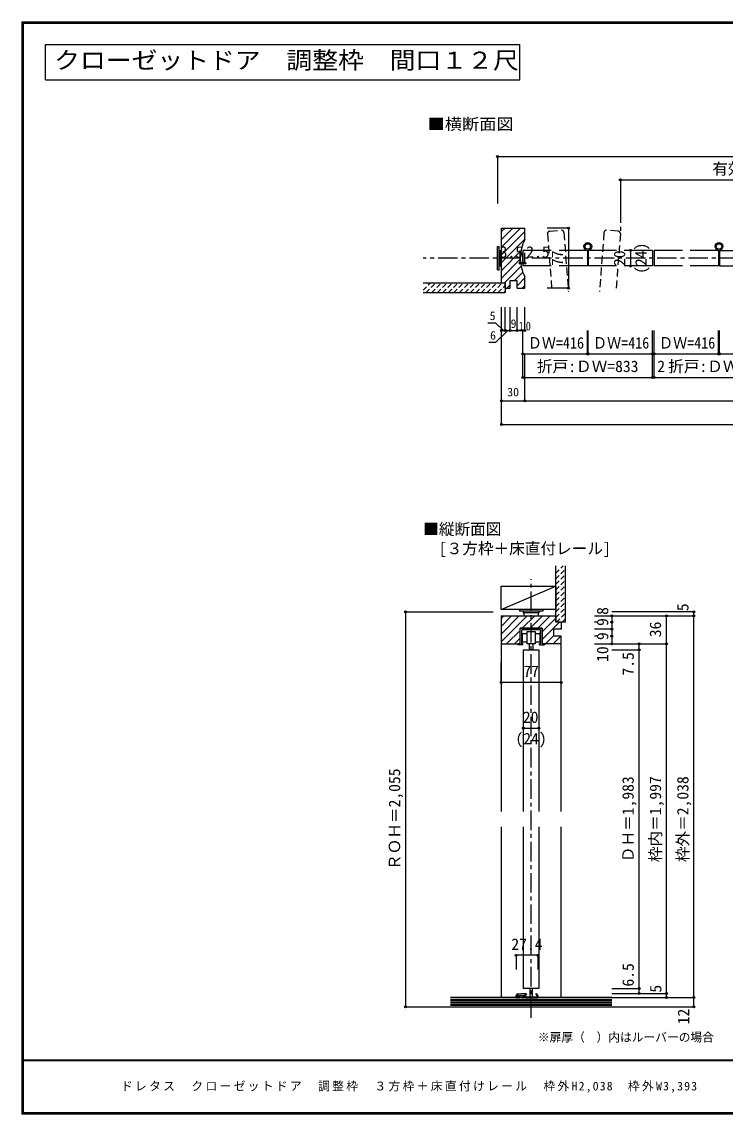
# Model space of a CAD drawing. Units: millimetres, scale not verified. Extents: x -973 to 977, y -701 to 696.
# Drawn here: x -973 to -74, y -701 to 696 of the extents above; entities that cross this region are included whole.
import ezdxf
from ezdxf.enums import TextEntityAlignment as Align

# ---------------------------------------------------------------- set-up
doc = ezdxf.new("R2010")
doc.units = ezdxf.units.MM
doc.header["$LTSCALE"] = 5
doc.header["$PDMODE"] = 32
doc.header["$PDSIZE"] = 2.5
for name, pattern in [('CHAIN1', [8, 5, -1, 1, -1]), ('DASHED1', [1.8, 1.2, -0.6]), ('DASHED2', [3, 2, -1])]:
    doc.linetypes.add(name, pattern=pattern)
for name, color, linetype in [('0-0_補助線', 7, 'Continuous'), ('0-1_通り芯', 4, 'CHAIN1'), ('0-3_仕上げ', 2, 'Continuous'), ('0-4_枠', 7, 'Continuous'), ('0-6_扉', 6, 'Continuous'), ('0-7_金物', 7, 'Continuous'), ('0-A_文字', 7, 'Continuous'), ('0-B_寸法', 7, 'Continuous'), ('0-C_ハッチ', 4, 'DASHED1'), ('F-1_枠', 6, 'Continuous'), ('F-A_文字', 7, 'Continuous')]:
    doc.layers.add(name, color=color, linetype=linetype)
doc.styles.add('ＭＳ ゴシック', font='')
doc.styles.get('ＭＳ ゴシック').set_extended_font_data('MS Gothic')

msp = doc.modelspace()

# ---------------------------------------------------------------- linework, layer by layer
at = {"layer": '0-0_補助線', "color": 4}
for p, q in [((-336.347, 387.393), (-336.347, 400.948)), ((-332.847, 387.393), (-332.847, 400.448)), ((-330.347, 387.393), (-330.347, 400.448)), ((-332.847, 387.393), (-336.347, 387.393)), ((-330.347, 387.393), (-332.847, 387.393))]:
    msp.add_line(p, q, dxfattribs=at)
at = {"layer": '0-0_補助線'}
for p in [(-336.347, 387.393), (-332.847, 387.393), (-330.347, 387.393)]:
    msp.add_point(p, dxfattribs=at)
at = {"layer": '0-1_通り芯'}
for p, q in [((-208.347, 463.658), (-208.347, 424.921)), ((463.653, 393.658), (-460.347, 393.658)), ((-322.347, -577.61), (-322.347, -16.638))]:
    msp.add_line(p, q, dxfattribs=at)
at = {"layer": '0-3_仕上げ', "color": 4}
for p, q in [((-274.625, 432.158), (-301.83, 432.158)), ((-274.625, 432.158), (-274.625, 355.158)), ((-274.625, 355.158), (-301.83, 355.158)), ((-360.847, -25.614), (-290.847, -25.614)), ((-360.847, -55.614), (-360.847, -25.614))]:
    msp.add_line(p, q, dxfattribs=at)
at = {"layer": '0-3_仕上げ'}
for p, q in [((-460.347, 362.158), (-355.347, 362.158)), ((-460.347, 349.658), (-355.347, 349.658)), ((-355.347, 362.158), (-355.347, 349.658)), ((-290.847, -71.638), (-290.847, 0.333)), ((-278.347, -71.638), (-278.347, 0.333)), ((-278.347, -71.638), (-290.847, -71.638)), ((-219.347, -551.638), (-425.347, -551.638)), ((-425.347, -563.638), (-219.347, -563.638))]:
    msp.add_line(p, q, dxfattribs=at)
at = {"layer": '0-3_仕上げ', "color": 7}
for p, q in [((-425.347, -553.638), (-219.347, -553.638)), ((-425.347, -555.638), (-219.347, -555.638)), ((-425.347, -557.638), (-219.347, -557.638)), ((-425.347, -559.638), (-219.347, -559.638)), ((-425.347, -561.638), (-219.347, -561.638))]:
    msp.add_line(p, q, dxfattribs=at)
at = {"layer": '0-3_仕上げ', "color": 4}
msp.add_lwpolyline([(-290.847, -25.614), (-290.847, -55.614), (-360.847, -55.614)], close=True, dxfattribs=at)
at = {"layer": '0-3_仕上げ', "color": 7}
for p in [(-274.625, 432.158), (-274.625, 355.158)]:
    msp.add_point(p, dxfattribs=at)
at = {"layer": '0-4_枠', "color": 3}
for p, q in [((-360.347, 362.158), (-360.347, 432.158)), ((-360.347, 432.158), (-330.347, 432.158)), ((-330.347, 417.658), (-330.347, 432.158)), ((-349.347, 365.158), (-340.347, 365.158)), ((-349.347, 355.158), (-349.347, 365.158)), ((-340.347, 355.158), (-340.347, 365.158)), ((-360.347, 362.158), (-355.347, 362.158)), ((-355.347, 355.158), (-355.347, 362.158)), ((-355.347, 355.158), (-349.347, 355.158)), ((-360.847, -63.638), (-290.847, -63.638)), ((-360.847, -63.638), (-360.847, -313.638)), ((-290.847, -63.638), (-290.847, -71.638)), ((-283.847, -71.638), (-290.847, -71.638)), ((-283.847, -89.638), (-293.847, -89.638)), ((-283.847, -313.638), (-283.847, -89.638)), ((-283.847, -99.638), (-308.347, -99.638)), ((-360.847, -333.638), (-360.847, -551.638)), ((-283.847, -551.638), (-283.847, -333.638))]:
    msp.add_line(p, q, dxfattribs=at)
at = {"layer": '0-4_枠'}
for p, q in [((-341.347, -551.638), (-341.347, -548.938)), ((-341.347, -551.638), (-340.347, -551.638)), ((-340.347, -551.638), (-340.347, -548.896)), ((-339.347, -546.938), (-335.647, -546.938)), ((-338.447, -551.638), (-337.347, -551.638)), ((-337.347, -551.638), (-337.347, -549.038)), ((-337.247, -548.938), (-333.447, -548.938)), ((-335.347, -547.238), (-335.647, -546.938)), ((-335.347, -547.238), (-335.047, -546.938)), ((-328.747, -546.938), (-335.047, -546.938)), ((-333.347, -551.638), (-333.347, -549.038)), ((-333.347, -551.638), (-332.247, -551.638)), ((-332.247, -551.638), (-332.247, -549.713)), ((-332.159, -549.501), (-331.159, -548.501)), ((-330.647, -548.713), (-330.647, -550.638)), ((-329.647, -551.638), (-313.947, -551.638)), ((-329.547, -548.238), (-329.547, -550.238)), ((-328.647, -547.938), (-329.247, -547.938)), ((-329.047, -550.738), (-322.647, -550.738)), ((-328.447, -547.238), (-328.447, -547.738)), ((-322.347, -551.038), (-322.647, -550.738)), ((-316.247, -547.238), (-316.247, -547.738)), ((-316.047, -547.938), (-315.447, -547.938)), ((-315.147, -548.238), (-315.147, -550.238)), ((-313.947, -548.938), (-313.947, -551.638))]:
    msp.add_line(p, q, dxfattribs=at)
at = {"layer": '0-4_枠', "color": 3}
for points in [[(-340.347, 355.158), (-337.778, 355.158), (-330.347, 355.158), (-330.347, 369.658)], [(-360.847, -99.638), (-336.347, -99.638), (-336.347, -79.638), (-308.347, -79.638), (-308.347, -99.638)], [(-283.847, -71.638), (-283.847, -80.638), (-293.847, -80.638), (-293.847, -89.638)]]:
    msp.add_lwpolyline(points, dxfattribs=at)
at = {"layer": '0-4_枠'}
for points in [[(-338.447, -551.638), (-338.447, -549.588), (-339.493, -548.542)], [(-322.347, -551.038), (-322.047, -550.738), (-315.647, -550.738)]]:
    msp.add_lwpolyline(points, dxfattribs=at)
at = {"layer": '0-4_枠', "color": 3}
msp.add_arc((-285.347, 393.658), 51, 151.92751, 208.07249, dxfattribs=at)
at = {"layer": '0-4_枠'}
for centre, radius, start, end in [((-339.347, -548.938), 2, 90, 180), ((-339.847, -548.896), 0.5, 45, 180), ((-337.247, -549.038), 0.1, 90, 180), ((-333.447, -549.038), 0.1, 0, 90), ((-331.947, -549.713), 0.3, 135, 180), ((-330.947, -548.713), 0.3, 360, 135), ((-329.647, -550.638), 1, 180, 270), ((-329.247, -548.238), 0.3, 90, 180), ((-329.047, -550.238), 0.5, 180, 270), ((-328.747, -547.238), 0.3, 360, 90), ((-328.647, -547.738), 0.2, 270, 360), ((-315.947, -547.238), 0.3, 90, 180), ((-316.047, -547.738), 0.2, 180, 270), ((-315.947, -548.938), 2, 360, 90), ((-315.647, -550.238), 0.5, 270, 0), ((-315.447, -548.238), 0.3, 0, 90)]:
    msp.add_arc(centre, radius, start, end, dxfattribs=at)
at = {"layer": '0-6_扉', "color": 2, "linetype": 'DASHED2'}
for p, q in [((-301.448, 424.921), (-295.842, 351.158)), ((-298.684, 428.14), (-283.727, 429.277)), ((-280.508, 426.513), (-274.781, 351.158)), ((-229.287, 426.513), (-235.013, 351.158)), ((-211.111, 428.14), (-226.068, 429.277)), ((-208.347, 424.921), (-213.953, 351.158))]:
    msp.add_line(p, q, dxfattribs=at)
at = {"layer": '0-6_扉'}
for p, q in [((-296.659, 403.658), (-332.847, 403.658)), ((-332.847, 403.658), (-332.847, 383.658)), ((-250.472, 403.658), (-286.659, 403.658)), ((-250.472, 403.658), (-250.472, 383.658)), ((-213.284, 403.658), (-249.472, 403.658)), ((-249.472, 403.658), (-249.472, 383.658)), ((-167.097, 403.658), (-203.284, 403.658)), ((-167.097, 403.658), (-167.097, 383.658)), ((-128.909, 403.658), (-165.097, 403.658)), ((-165.097, 403.658), (-165.097, 383.658)), ((-82.722, 403.658), (-118.909, 403.658)), ((-82.722, 403.658), (-82.722, 383.658)), ((-81.722, 403.658), (-45.534, 403.658)), ((-81.722, 403.658), (-81.722, 383.658)), ((-296.659, 383.658), (-332.847, 383.658)), ((-250.472, 383.658), (-286.659, 383.658)), ((-213.284, 383.658), (-249.472, 383.658)), ((-167.097, 383.658), (-203.284, 383.658)), ((-128.909, 383.658), (-165.097, 383.658)), ((-82.722, 383.658), (-118.909, 383.658)), ((-81.722, 383.658), (-45.534, 383.658)), ((-332.347, -107.138), (-332.347, -313.638)), ((-332.347, -107.138), (-312.347, -107.138)), ((-312.347, -107.138), (-312.347, -313.638)), ((-332.347, -333.638), (-332.347, -540.138)), ((-312.347, -333.638), (-312.347, -540.138)), ((-332.347, -500.739), (-332.347, -540.138)), ((-312.347, -500.739), (-312.347, -540.138)), ((-312.347, -540.138), (-332.347, -540.138))]:
    msp.add_line(p, q, dxfattribs=at)
at = {"layer": '0-6_扉', "color": 2, "linetype": 'DASHED2'}
for centre, start, end in [((-298.457, 425.149), 94.34602, 184.34602), ((-283.5, 426.285), 4.34602, 94.34602), ((-226.295, 426.285), 85.65398, 175.65398), ((-211.338, 425.149), 355.65398, 85.65398)]:
    msp.add_arc(centre, 3, start, end, dxfattribs=at)
at = {"layer": '0-7_金物'}
for p, q in [((-365.347, 408.658), (-363.347, 408.658)), ((-365.347, 378.658), (-365.347, 408.658)), ((-363.347, 378.658), (-363.347, 408.658)), ((-363.347, 403.657), (-361.347, 403.657)), ((-361.347, 383.658), (-361.347, 403.657)), ((-361.347, 402.658), (-360.347, 402.658)), ((-365.347, 378.658), (-363.347, 378.658)), ((-363.347, 383.658), (-361.347, 383.658)), ((-361.347, 384.658), (-360.347, 384.658)), ((-337.347, -55.614), (-337.347, -57.614)), ((-307.347, -55.614), (-337.347, -55.614)), ((-307.347, -55.614), (-307.347, -57.614)), ((-307.347, -57.614), (-337.347, -57.614)), ((-332.347, -57.614), (-332.347, -59.614)), ((-312.347, -59.614), (-332.347, -59.614)), ((-331.347, -63.638), (-331.347, -59.614)), ((-313.347, -59.614), (-313.347, -63.638)), ((-312.347, -57.614), (-312.347, -59.614)), ((-336.347, -99.638), (-336.347, -79.638)), ((-308.347, -79.638), (-336.347, -79.638)), ((-334.347, -99.638), (-334.347, -81.638)), ((-310.347, -81.638), (-334.347, -81.638)), ((-310.347, -99.638), (-310.347, -81.638)), ((-308.347, -99.638), (-308.347, -79.638)), ((-327.347, -97.436), (-333.377, -97.436)), ((-317.347, -86.436), (-311.377, -86.436)), ((-311.377, -97.436), (-317.347, -97.436)), ((-311.377, -86.436), (-311.377, -97.436)), ((-336.347, -99.638), (-339.347, -99.638)), ((-339.347, -99.638), (-339.347, -100.638)), ((-333.049, -100.638), (-339.347, -100.638)), ((-317.347, -99.638), (-327.347, -99.638)), ((-324.347, -107.138), (-324.347, -99.638)), ((-320.347, -107.138), (-324.347, -107.138)), ((-320.347, -99.638), (-320.347, -107.138)), ((-311.514, -100.638), (-311.514, -99.638)), ((-310.347, -99.638), (-311.514, -99.638)), ((-311.514, -100.638), (-305.347, -100.638)), ((-308.347, -99.638), (-305.347, -99.638)), ((-305.347, -99.638), (-305.347, -100.638)), ((-323.847, -540.181), (-323.847, -550.738)), ((-320.847, -540.181), (-320.847, -550.738)), ((-323.847, -550.738), (-320.847, -550.738))]:
    msp.add_line(p, q, dxfattribs=at)
for points in [[(-327.347, -99.638), (-327.347, -83.638), (-317.347, -83.638), (-317.347, -99.638)], [(-333.377, -97.436), (-333.377, -86.436), (-327.347, -86.436)], [(-333.049, -100.638), (-333.049, -99.638), (-334.347, -99.638)]]:
    msp.add_lwpolyline(points, dxfattribs=at)
for centre, radius in [((-249.972, 408.658), 5), ((-249.972, 408.658), 3.5), ((-82.222, 408.658), 5), ((-82.222, 408.658), 3.5)]:
    msp.add_circle(centre, radius, dxfattribs=at)
at = {"layer": '0-A_文字', "color": 3}
for p, q in [((-943.333, 621.667), (-943.333, 666.667)), ((-943.333, 666.667), (-336.905, 666.667)), ((-336.905, 621.667), (-336.905, 666.667)), ((-943.333, 621.667), (-336.905, 621.667))]:
    msp.add_line(p, q, dxfattribs=at)
at = {"layer": '0-A_文字', "color": 4}
for p, q in [((-313.947, -497.739), (-341.347, -497.739)), ((-341.347, -497.739), (-341.347, -515.758)), ((-313.947, -497.739), (-313.947, -515.758))]:
    msp.add_line(p, q, dxfattribs=at)
at = {"layer": '0-A_文字'}
for p in [(-341.347, -497.739), (-313.947, -497.739)]:
    msp.add_point(p, dxfattribs=at)
at = {"layer": '0-B_寸法', "color": 4}
for p, q in [((-365.347, 523.658), (368.653, 523.658)), ((-365.347, 523.658), (-365.347, 463.658)), ((-208.347, 493.658), (-208.347, 463.658)), ((-208.347, 493.658), (211.653, 493.658)), ((-195.212, 403.658), (-195.212, 383.658)), ((-360.347, 301.158), (-360.347, 331.158)), ((-355.347, 301.158), (-355.347, 331.158)), ((-349.347, 301.158), (-349.347, 331.158)), ((-340.347, 301.158), (-340.347, 331.158)), ((-330.347, 301.158), (-330.347, 331.158)), ((-377.922, 311.158), (-367.847, 311.158)), ((-357.847, 301.158), (-367.847, 311.158)), ((-352.347, 301.158), (-367.347, 286.158)), ((-360.347, 181.158), (-360.347, 301.158)), ((-360.347, 301.158), (-330.347, 301.158)), ((-332.847, 271.158), (-332.847, 301.158)), ((-250.472, 271.158), (-250.472, 301.158)), ((-249.472, 271.158), (-249.472, 301.158)), ((-167.097, 271.158), (-167.097, 301.158)), ((-165.097, 271.158), (-165.097, 301.158)), ((-82.722, 271.158), (-82.722, 301.158)), ((-81.722, 271.158), (-81.722, 301.158)), ((-376.555, 286.158), (-367.347, 286.158)), ((-332.847, 271.158), (-250.472, 271.158)), ((-332.847, 241.158), (-332.847, 271.158)), ((-330.347, 211.158), (-330.347, 271.158)), ((-249.472, 271.158), (-167.097, 271.158)), ((-167.097, 241.158), (-167.097, 271.158)), ((-165.097, 271.158), (-82.722, 271.158)), ((-165.097, 241.158), (-165.097, 271.158)), ((-81.722, 271.158), (0.653, 271.158)), ((-332.847, 241.158), (-167.097, 241.158)), ((-167.097, 241.158), (-165.097, 241.158)), ((-165.097, 241.158), (0.653, 241.158)), ((-360.347, 211.158), (-330.347, 211.158)), ((-330.347, 211.158), (333.653, 211.158)), ((-360.347, 181.158), (363.653, 181.158)), ((-482.847, -58.638), (-370.847, -58.638)), ((-482.847, -58.638), (-482.847, -563.638)), ((-241.347, -63.638), (-114.347, -63.638)), ((-114.347, -58.638), (-219.347, -58.638)), ((-219.347, -63.638), (-219.347, -99.638)), ((-149.347, -551.638), (-149.347, -63.638)), ((-114.347, -563.638), (-114.347, -58.638)), ((-237.929, -71.638), (-241.347, -71.638)), ((-219.347, -80.638), (-241.347, -80.638)), ((-219.347, -71.638), (-221.436, -71.638)), ((-237.929, -89.638), (-241.347, -89.638)), ((-219.347, -89.638), (-221.436, -89.638)), ((-241.347, -99.638), (-184.347, -99.638)), ((-219.347, -107.138), (-184.347, -107.138)), ((-184.347, -99.638), (-149.347, -99.638)), ((-184.347, -546.638), (-184.347, -99.638)), ((-360.847, -148.885), (-360.847, -123.267)), ((-283.847, -148.885), (-283.847, -123.267)), ((-283.847, -148.885), (-360.847, -148.885)), ((-332.347, -193.43), (-332.347, -207.47)), ((-312.347, -193.43), (-312.347, -207.47)), ((-332.347, -207.47), (-312.347, -207.47)), ((-219.347, -540.138), (-184.347, -540.138)), ((-219.347, -546.638), (-149.347, -546.638)), ((-219.347, -551.638), (-114.347, -551.638)), ((-482.847, -563.638), (-425.347, -563.638)), ((-219.347, -563.638), (-114.347, -563.638))]:
    msp.add_line(p, q, dxfattribs=at)
at = {"layer": '0-B_寸法'}
for p in [(-365.347, 523.658), (-208.347, 493.658), (-195.212, 403.658), (-195.212, 383.658), (-360.347, 301.158), (-355.347, 301.158), (-349.347, 301.158), (-340.347, 301.158), (-330.347, 301.158), (-332.847, 271.158), (-250.472, 271.158), (-249.472, 271.158), (-167.097, 271.158), (-165.097, 271.158), (-82.722, 271.158), (-81.722, 271.158), (-332.847, 241.158), (-167.097, 241.158), (-165.097, 241.158), (-360.347, 211.158), (-330.347, 211.158), (-360.347, 181.158), (-482.847, -58.638), (-219.347, -63.638), (-149.347, -63.638), (-114.347, -58.638), (-114.347, -63.638), (-219.347, -71.638), (-219.347, -80.638), (-219.347, -89.638), (-219.347, -99.638), (-184.347, -99.638), (-184.347, -107.138), (-149.347, -99.638), (-360.847, -148.885), (-283.847, -148.885), (-332.347, -207.47), (-312.347, -207.47), (-184.347, -540.138), (-184.347, -546.638), (-149.347, -546.638), (-149.347, -551.638), (-114.347, -551.638), (-482.847, -563.638), (-114.347, -563.638)]:
    msp.add_point(p, dxfattribs=at)
at = {"layer": '0-C_ハッチ', "linetype": 'Continuous'}
for p, q in [((-360.347, 427.576), (-355.765, 432.158)), ((-360.347, 407.777), (-335.966, 432.158)), ((-360.347, 417.676), (-345.866, 432.158)), ((-360.347, 397.877), (-330.347, 427.877)), ((-360.347, 387.978), (-330.347, 417.978)), ((-360.347, 378.078), (-335.497, 402.928)), ((-360.347, 368.179), (-336.326, 392.2)), ((-356.469, 362.158), (-335.291, 383.335)), ((-343.569, 365.158), (-333.066, 375.661)), ((-340.347, 358.48), (-330.347, 368.48)), ((-353.569, 355.158), (-349.347, 359.38)), ((-333.77, 355.158), (-330.347, 358.581)), ((-360.847, -96.926), (-327.56, -63.638)), ((-360.847, -87.026), (-337.459, -63.638)), ((-360.847, -77.127), (-347.359, -63.638)), ((-360.847, -67.227), (-357.258, -63.638)), ((-333.66, -79.638), (-317.66, -63.638)), ((-323.761, -79.638), (-307.761, -63.638)), ((-313.861, -79.638), (-297.861, -63.638)), ((-308.347, -84.024), (-290.847, -66.524)), ((-353.66, -99.638), (-336.347, -82.325)), ((-308.347, -93.923), (-286.062, -71.638)), ((-285.163, -80.638), (-283.847, -79.323)), ((-343.761, -99.638), (-336.347, -92.225)), ((-304.163, -99.638), (-293.847, -89.323)), ((-294.263, -99.638), (-284.263, -89.638)), ((-284.364, -99.638), (-283.847, -99.122))]:
    msp.add_line(p, q, dxfattribs=at)
at = {"layer": '0-C_ハッチ'}
for p, q in [((-460.347, 352.727), (-450.916, 362.158)), ((-456.345, 349.658), (-443.845, 362.158)), ((-449.274, 349.658), (-436.774, 362.158)), ((-442.203, 349.658), (-429.703, 362.158)), ((-435.132, 349.658), (-422.632, 362.158)), ((-428.061, 349.658), (-415.561, 362.158)), ((-420.99, 349.658), (-408.49, 362.158)), ((-413.919, 349.658), (-401.419, 362.158)), ((-406.848, 349.658), (-394.348, 362.158)), ((-399.777, 349.658), (-387.277, 362.158)), ((-392.706, 349.658), (-380.206, 362.158)), ((-385.634, 349.658), (-373.134, 362.158)), ((-378.563, 349.658), (-366.063, 362.158)), ((-371.492, 349.658), (-358.992, 362.158)), ((-364.421, 349.658), (-355.347, 358.732)), ((-357.35, 349.658), (-355.347, 351.661)), ((-290.847, -9.106), (-281.407, 0.333)), ((-290.847, -16.177), (-278.347, -3.677)), ((-290.847, -23.248), (-278.347, -10.748)), ((-290.847, -30.319), (-278.347, -17.819)), ((-290.847, -37.39), (-278.347, -24.89)), ((-290.847, -44.461), (-278.347, -31.961)), ((-290.847, -51.533), (-278.347, -39.033)), ((-290.847, -58.604), (-278.347, -46.104)), ((-290.847, -65.675), (-278.347, -53.175)), ((-289.74, -71.638), (-278.347, -60.246)), ((-282.668, -71.638), (-278.347, -67.317))]:
    msp.add_line(p, q, dxfattribs=at)
at = {"layer": 'F-1_枠'}
for p, q in [((-973.347, 695.833), (-973.347, -700.833)), ((-973.347, 695.833), (976.653, 695.833)), ((-973.347, 695), (976.653, 695)), ((-973.347, 694.167), (976.653, 694.167)), ((-972.514, 695.833), (-972.514, -700.833)), ((-971.68, 695.833), (-971.68, -700.833)), ((976.653, -631.667), (-973.347, -631.667)), ((976.653, -632.5), (-973.347, -632.5)), ((976.653, -699.167), (-973.347, -699.167)), ((976.653, -700), (-973.347, -700)), ((976.653, -700.833), (-973.347, -700.833))]:
    msp.add_line(p, q, dxfattribs=at)

# ---------------------------------------------------------------- texts
at = {"layer": '0-0_補助線', "style": 'ＭＳ ゴシック'}
for s, p in [('3.5', (-362.581, 389.893)), ('2.5', (-328.616, 389.893))]:
    msp.add_text(s, height=14.66, dxfattribs=at).set_placement(p, align=Align.BOTTOM_LEFT)
at = {"layer": '0-3_仕上げ', "color": 7, "style": 'ＭＳ ゴシック'}
msp.add_text('77', height=14.66, rotation=90, dxfattribs=at).set_placement((-277.125, 383.658), align=Align.BOTTOM_LEFT)
at = {"layer": '0-A_文字', "color": 3, "style": 'ＭＳ ゴシック', "width": 1.1}
msp.add_text('クローゼットドア\u3000調整枠\u3000間口１２尺', height=21.99, dxfattribs=at).set_placement((-932.083, 629.167), align=Align.BOTTOM_LEFT)
at = {"layer": '0-A_文字', "style": 'ＭＳ ゴシック', "width": 1.1}
msp.add_text('■横断面図', height=14.66, dxfattribs=at).set_placement((-454.769, 553.344), align=Align.BOTTOM_LEFT)
at = {"layer": '0-A_文字', "style": 'ＭＳ ゴシック'}
msp.add_text('(24)', height=14.66, rotation=90, dxfattribs=at).set_placement((-170.341, 373.658), align=Align.BOTTOM_LEFT)
for s, height, p in [('■縦断面図', 14.66, (-460.347, 35.515)), ('\u3000[３方枠＋床直付レール]', 14.66, (-460.347, 10.761)), ('(24)', 14.66, (-342.347, -232.341)), ('27.4', 14.66, (-347.647, -495.239)), ('※扉厚（\u3000）内はルーバーの場合', 11, (-313.764, -611.338))]:
    msp.add_text(s, height=height, dxfattribs=at).set_placement(p, align=Align.BOTTOM_LEFT)
at = {"layer": '0-B_寸法', "style": 'ＭＳ ゴシック'}
for s, height, p in [('有効開口寸法＝2,849', 14.66, (-90.697, 496.158)), ('5', 11, (-375.347, 311.158)), ('9', 11, (-348.597, 301.158)), ('6', 11, (-374.847, 286.158)), ('折戸:ＤＷ=833', 14.66, (-314.972, 243.658)), ('2', 14.66, (-161.097, 243.658)), ('折戸:ＤＷ=833', 14.66, (-147.222, 243.658)), ('30', 11, (-352.847, 213.658)), ('77', 14.66, (-332.347, -146.385)), ('20', 14.66, (-332.972, -204.97))]:
    msp.add_text(s, height=height, dxfattribs=at).set_placement(p, align=Align.BOTTOM_LEFT)
for s, p in [('20', (-197.712, 383.658)), ('8', (-219.347, -62.379)), ('5', (-116.847, -57.711)), ('9', (-219.347, -76.638)), ('36', (-151.847, -91.013)), ('9', (-219.347, -94.638)), ('10', (-219.347, -122.582)), ('7.5', (-186.751, -140.018)), ('ＲＯＨ＝2,055', (-485.347, -388.638)), ('ＤＨ＝1,983', (-186.847, -378.638)), ('枠内＝1,997', (-151.847, -378.638)), ('枠外＝2,038', (-116.847, -378.638)), ('6.5', (-186.758, -537.696)), ('5', (-151.451, -545.458)), ('12', (-115.938, -585.996))]:
    msp.add_text(s, height=14.66, rotation=90, dxfattribs=at).set_placement(p, align=Align.BOTTOM_LEFT)
at = {"layer": '0-B_寸法', "style": 'ＭＳ ゴシック', "width": 0.9}
for p in [(-326.659, 273.658), (-243.284, 273.658), (-158.909, 273.658)]:
    msp.add_text('ＤＷ=416', height=14.66, dxfattribs=at).set_placement(p, align=Align.BOTTOM_LEFT)
at = {"layer": '0-B_寸法', "insert": (-338.472, 301.158), "char_height": 11, "attachment_point": 7, "style": 'ＭＳ ゴシック'}
msp.add_mtext('\\T1.36;\\W0.9;10', dxfattribs=at)
at = {"layer": 'F-A_文字', "insert": (-846.68, -673.333), "char_height": 11, "attachment_point": 7, "style": 'ＭＳ ゴシック'}
msp.add_mtext('\\T1.2;ドレタス\u3000クローゼットドア\\~\\~調整枠\u3000３方枠＋床直付けレール\u3000枠外H2,038\u3000枠外W3,393', dxfattribs=at)

doc.saveas('drawing.dxf')
